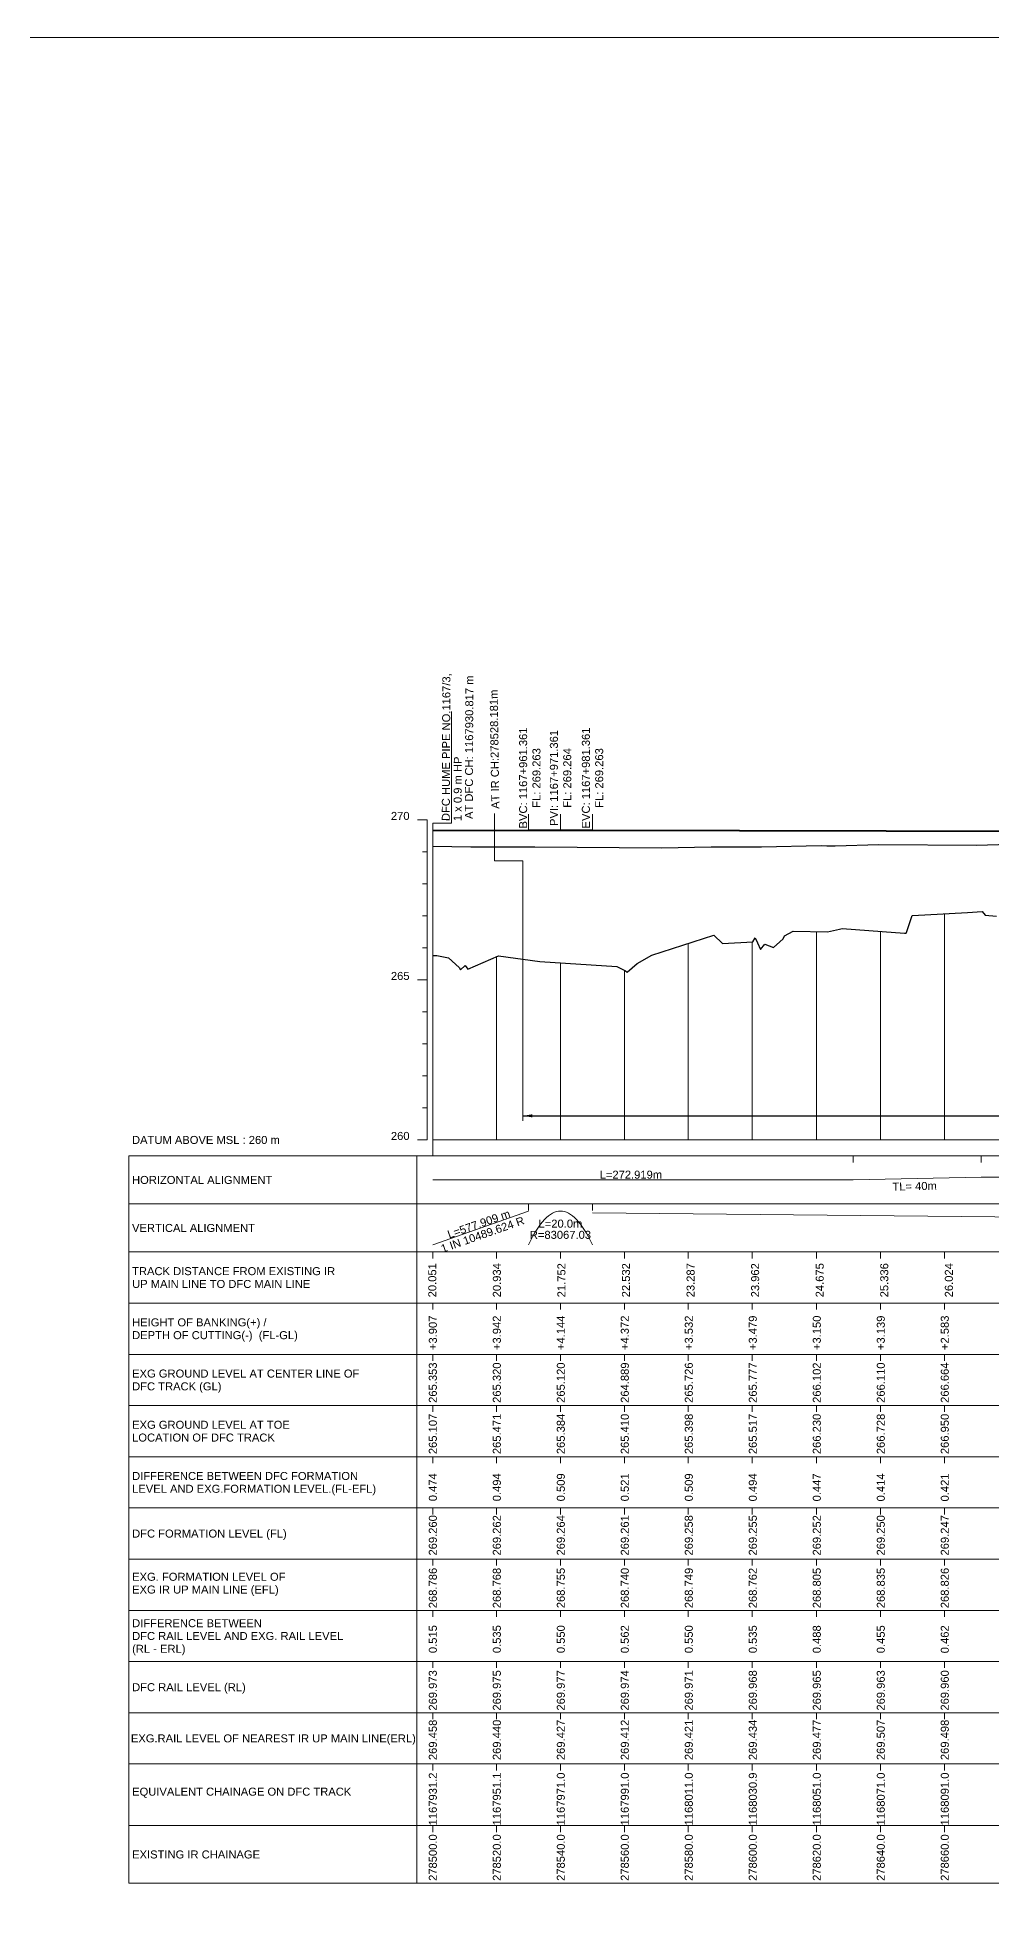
# Model space of a CAD drawing. Header units: feet. Extents: x -298 to 9968, y -12569 to -11656.
# Drawn here: x 876 to 1175, y -12241 to -11656 of the extents above; entities that cross this region are included whole.
import ezdxf
from ezdxf.enums import TextEntityAlignment as Align

# ---------------------------------------------------------------- set-up
doc = ezdxf.new("R2010")
doc.units = ezdxf.units.FT
doc.header["$MEASUREMENT"] = 0
doc.layers.get('0').update_dxf_attribs({"lineweight": 0})
for name, color, linetype, lineweight in [('C-PROF-LABL-DG', 1, 'Continuous', 25), ('LS BVC-PVI-EVC TEXT', 10, 'Continuous', 0), ('LS CUT FILL', 10, 'Continuous', 0), ('LS DATUM', 7, 'Continuous', 0), ('LS DATUM X', 7, 'Continuous', 0), ('LS DATUM Y', 7, 'Continuous', 0), ('LS DIFF. EXG.RL & PRO. RL', 10, 'Continuous', 0), ('LS DIFF. PFL & EFL', 10, 'Continuous', 0), ('LS EXG GL', 7, 'Continuous', 0), ('LS EXG GL AT PRO TOE', 7, 'Continuous', 0), ('LS EXG IR CH', 7, 'Continuous', 0), ('LS EXG RL', 7, 'Continuous', 0), ('LS EXG. FL', 7, 'Continuous', 0), ('LS EXG. GL', 7, 'Continuous', 0), ('LS EXG. GL AT PRO. TOE', 7, 'Continuous', 0), ('LS EXG. IR CH', 7, 'Continuous', 0), ('LS EXG. RL', 7, 'Continuous', 0), ('LS FRAME', 7, 'Continuous', 0), ('LS PRL-ERL', 10, 'Continuous', 0), ('LS PRO DFCC CHAINAGE', 10, 'Continuous', 0), ('LS PRO RAIL LEVEL', 10, 'Continuous', 0), ('LS PRO. CUT & FILL', 10, 'Continuous', 0), ('LS PRO. DFCC CH', 10, 'Continuous', 0), ('LS PRO. FL', 10, 'Continuous', 0), ('LS PRO. RL', 10, 'Continuous', 0), ('LS PROFILE EXG FL', 7, 'Continuous', 25), ('LS PROFILE EXG GL', 7, 'Continuous', 30), ('LS TICKS', 7, 'Continuous', 0), ('LS TRACK CENTER', 10, 'Continuous', 0), ("LS TRACK CENTER's", 10, 'Continuous', 0), ('Profile', 7, 'Continuous', 0), ('Profile Grid', 7, 'Continuous', 0)]:
    doc.layers.add(name, color=color, linetype=linetype, lineweight=lineweight)
for name, color, linetype in [('LS HORIZONTAL ALIGNMENT', 10, 'Continuous'), ("LS LC'S", 7, 'Continuous'), ('LS VERTICAL ALIGNMENT', 10, 'Continuous'), ('STATION YARD LIMIT IN LS', 7, 'Continuous')]:
    doc.layers.add(name, color=color, linetype=linetype)
doc.styles.add('Arial', font='arial.ttf')
doc.styles.get("Standard").update_dxf_attribs({"font": 'arial.ttf'})
doc.styles.add('Style-Arial', font='arial.ttf')
doc.styles.add('StyleArial', font='arial.ttf')
doc.dimstyles.get("Standard").update_dxf_attribs({"dimtxt": 0.18, "dimasz": 0.18, "dimexe": 0.18, "dimexo": 0.0625, "dimgap": 0.09, "dimtad": 0, "dimtih": 1, "dimtoh": 1, "dimdec": 4, "dimzin": 0, "dimdsep": 46, "dimtxsty": 'Standard', "dimcen": 0.09, "dimadec": 0, "dimazin": 0, "dimtfac": 1, "dimtdec": 4, "dimtofl": 0, "dimtmove": 0, "dimatfit": 3, "dimfxl": 1, "dimtolj": 1, "dimtzin": 0, "dimarcsym": 0})

msp = doc.modelspace()

# ---------------------------------------------------------------- linework, layer by layer
msp.add_line((1000, -11900.97), (1000, -12005))
msp.add_lwpolyline([(-297.68, -11655.51), (9968.22, -11655.51), (9968.22, -12568.93), (-297.68, -12568.93)], close=True)
for points in [[(1000, -11900.97), (1005.86, -11900.97), (1005.86, -11866.14)], [(905, -12005), (995, -12005)]]:
    msp.add_lwpolyline(points)
at = {"layer": 'LS BVC-PVI-EVC TEXT'}
for p, q in [((1029.86, -11903.24), (1029.86, -11898.24)), ((1039.86, -11903.21), (1039.86, -11898.21)), ((1049.86, -11903.18), (1049.86, -11898.18))]:
    msp.add_line(p, q, dxfattribs=at)
at = {"layer": 'LS DATUM X', "color": 7, "linetype": 'Continuous', "lineweight": 0}
msp.add_line((1000, -12000), (1500.32, -12000), dxfattribs=at)
at = {"layer": 'LS DATUM Y', "color": 7, "linetype": 'Continuous', "lineweight": 0}
for p, q in [((995.21, -11900), (998.21, -11900)), ((995.21, -11900), (998.21, -11900)), ((998.21, -12000), (998.21, -11900)), ((996.71, -11910), (998.21, -11910)), ((996.71, -11920), (998.21, -11920)), ((996.71, -11930), (998.21, -11930)), ((996.71, -11940), (998.21, -11940)), ((995.21, -11950), (998.21, -11950)), ((996.71, -11960), (998.21, -11960)), ((996.71, -11970), (998.21, -11970)), ((996.71, -11980), (998.21, -11980)), ((996.71, -11990), (998.21, -11990)), ((995.21, -12000), (998.21, -12000))]:
    msp.add_line(p, q, dxfattribs=at)
at = {"layer": 'LS FRAME'}
for points in [[(995, -12232.27), (905, -12232.27), (905, -12005)], [(995, -12020), (905, -12020)], [(995, -12035), (905, -12035)], [(995, -12051), (905, -12051)], [(905, -12051), (995, -12051)], [(995, -12067), (905, -12067)], [(905, -12067), (995, -12067)], [(995, -12083), (905, -12083)], [(905, -12083), (995, -12083)], [(995, -12099), (905, -12099)], [(995, -12115), (905, -12115)], [(905, -12115), (995, -12115)], [(995, -12131), (905, -12131)], [(905, -12131), (995, -12131)], [(995, -12147), (905, -12147)], [(905, -12147), (995, -12147)], [(995, -12163), (905, -12163)], [(905, -12163), (995, -12163)], [(995, -12179), (905, -12179)], [(995, -12195), (905, -12195)], [(995, -12214.27), (905, -12214.27)]]:
    msp.add_lwpolyline(points, dxfattribs=at)
at = {"layer": 'LS FRAME', "color": 7, "linetype": 'Continuous', "lineweight": 0, "flags": 128}
for points in [[(995, -12020), (1505.32, -12020), (1505.32, -12005), (995, -12005), (995, -12020)], [(995, -12035), (1505.32, -12035), (1505.32, -12020), (995, -12020), (995, -12035)], [(995, -12051), (1505.32, -12051), (1505.32, -12035), (995, -12035), (995, -12051)], [(995, -12067), (1505.32, -12067), (1505.32, -12051), (995, -12051), (995, -12067)], [(995, -12083), (1505.32, -12083), (1505.32, -12067), (995, -12067), (995, -12083)], [(995, -12099), (1505.32, -12099), (1505.32, -12083), (995, -12083), (995, -12099)], [(995, -12115), (1505.32, -12115), (1505.32, -12099), (995, -12099), (995, -12115)], [(995, -12131), (1505.32, -12131), (1505.32, -12115), (995, -12115), (995, -12131)], [(995, -12147), (1505.32, -12147), (1505.32, -12131), (995, -12131), (995, -12147)], [(995, -12163), (1505.32, -12163), (1505.32, -12147), (995, -12147), (995, -12163)], [(995, -12179), (1505.32, -12179), (1505.32, -12163), (995, -12163), (995, -12179)], [(995, -12195), (1505.32, -12195), (1505.32, -12179), (995, -12179), (995, -12195)], [(995, -12214.27), (1505.32, -12214.27), (1505.32, -12195), (995, -12195), (995, -12213)], [(995, -12232.27), (1505.32, -12232.27), (1505.32, -12214.27), (995, -12214.27), (995, -12232.27)]]:
    msp.add_lwpolyline(points, close=True, dxfattribs=at)
at = {"layer": 'LS FRAME', "color": 7, "linetype": 'Continuous', "lineweight": 0}
msp.add_3dface([(995, -12099), (915, -12099), (915, -12099)], dxfattribs=at)
at = {"layer": 'LS HORIZONTAL ALIGNMENT', "color": 1, "lineweight": 0, "flags": 128}
msp.add_lwpolyline([(1000, -12012.5), (1131.37, -12012.5), (1131.37, -12012.5), (1171.37, -12011.6), (1171.37, -12011.6), (1352.03, -12011.6), (1352.03, -12011.6), (1392.03, -12012.5), (1392.03, -12012.5), (1500.32, -12012.5)], dxfattribs=at)
at = {"layer": 'LS PROFILE EXG FL'}
msp.add_lwpolyline([(1000, -11908.24), (1011.85, -11908.36), (1031.88, -11908.39), (1071.47, -11908.72), (1086.94, -11908.39), (1102.67, -11908.43), (1121.35, -11907.98), (1123.14, -11908.09), (1125.74, -11908.07), (1139.34, -11907.72), (1169.87, -11907.88), (1214.37, -11906.53), (1255.05, -11905.54), (1297.95, -11904.6), (1337.49, -11904.31), (1381.97, -11903.79), (1413.3, -11903.1), (1458.69, -11902.84), (1500, -11902.94)], dxfattribs=at)
at = {"layer": 'LS PROFILE EXG GL', "flags": 128}
msp.add_lwpolyline([(1000, -11942.41), (1001.2, -11942.35), (1004.85, -11943.07), (1008.21, -11946.11), (1008.65, -11946.83), (1010.05, -11945.45), (1010.93, -11946.63), (1020.53, -11942.42), (1033.38, -11944.24), (1057.45, -11945.76), (1060.2, -11947.13), (1060.74, -11947.58), (1063.82, -11944.86), (1068.38, -11942.27), (1087.85, -11936.05), (1090.56, -11938.64), (1099.99, -11938.1), (1100.75, -11936.83), (1101.46, -11938.38), (1102.41, -11940.5), (1103.72, -11938.85), (1106.4, -11939.83), (1108.44, -11938.05), (1109.51, -11937.13), (1109.93, -11936.21), (1112.65, -11934.74), (1123.3, -11934.95), (1127.06, -11934.15), (1127.89, -11933.97), (1127.9, -11933.97), (1140.4, -11934.85), (1147.36, -11935.35), (1147.89, -11935.35), (1148.03, -11935.19), (1149.82, -11929.85), (1153.73, -11929.63), (1167.06, -11928.88), (1171.67, -11928.62), (1172.63, -11929.78), (1176.12, -11930.12)], dxfattribs=at)
at = {"layer": 'LS TICKS', "color": 7, "linetype": 'Continuous', "lineweight": 0, "flags": 128}
for points in [[(1131.37, -12007), (1131.37, -12005)], [(1171.37, -12007), (1171.37, -12005)], [(1029.86, -12022), (1029.86, -12020)], [(1049.86, -12022), (1049.86, -12020)], [(1000, -12037), (1000, -12035)], [(1019.92, -12037), (1019.92, -12035)], [(1039.86, -12037), (1039.86, -12035)], [(1059.88, -12037), (1059.88, -12035)], [(1079.83, -12037), (1079.83, -12035)], [(1099.75, -12037), (1099.75, -12035)], [(1119.85, -12037), (1119.85, -12035)], [(1139.85, -12037), (1139.85, -12035)], [(1159.86, -12037), (1159.86, -12035)], [(1000, -12053), (1000, -12051)], [(1019.92, -12053), (1019.92, -12051)], [(1039.86, -12053), (1039.86, -12051)], [(1059.88, -12053), (1059.88, -12051)], [(1079.83, -12053), (1079.83, -12051)], [(1099.75, -12053), (1099.75, -12051)], [(1119.85, -12053), (1119.85, -12051)], [(1139.85, -12053), (1139.85, -12051)], [(1159.86, -12053), (1159.86, -12051)], [(1000, -12069), (1000, -12067)], [(1019.92, -12069), (1019.92, -12067)], [(1039.86, -12069), (1039.86, -12067)], [(1059.88, -12069), (1059.88, -12067)], [(1079.83, -12069), (1079.83, -12067)], [(1099.75, -12069), (1099.75, -12067)], [(1119.85, -12069), (1119.85, -12067)], [(1139.85, -12069), (1139.85, -12067)], [(1159.86, -12069), (1159.86, -12067)], [(1000, -12085), (1000, -12083)], [(1019.92, -12085), (1019.92, -12083)], [(1039.86, -12085), (1039.86, -12083)], [(1059.88, -12085), (1059.88, -12083)], [(1079.83, -12085), (1079.83, -12083)], [(1099.75, -12085), (1099.75, -12083)], [(1119.85, -12085), (1119.85, -12083)], [(1139.85, -12085), (1139.85, -12083)], [(1159.86, -12085), (1159.86, -12083)], [(1000, -12101), (1000, -12099)], [(1019.92, -12101), (1019.92, -12099)], [(1039.86, -12101), (1039.86, -12099)], [(1059.88, -12101), (1059.88, -12099)], [(1079.83, -12101), (1079.83, -12099)], [(1099.75, -12101), (1099.75, -12099)], [(1119.85, -12101), (1119.85, -12099)], [(1139.85, -12101), (1139.85, -12099)], [(1159.86, -12101), (1159.86, -12099)], [(1000, -12117), (1000, -12115)], [(1019.92, -12117), (1019.92, -12115)], [(1039.86, -12117), (1039.86, -12115)], [(1059.88, -12117), (1059.88, -12115)], [(1079.83, -12117), (1079.83, -12115)], [(1099.75, -12117), (1099.75, -12115)], [(1119.85, -12117), (1119.85, -12115)], [(1139.85, -12117), (1139.85, -12115)], [(1159.86, -12117), (1159.86, -12115)], [(1000, -12133), (1000, -12131)], [(1019.92, -12133), (1019.92, -12131)], [(1039.86, -12133), (1039.86, -12131)], [(1059.88, -12133), (1059.88, -12131)], [(1079.83, -12133), (1079.83, -12131)], [(1099.75, -12133), (1099.75, -12131)], [(1119.85, -12133), (1119.85, -12131)], [(1139.85, -12133), (1139.85, -12131)], [(1159.86, -12133), (1159.86, -12131)], [(1000, -12149), (1000, -12147)], [(1019.92, -12149), (1019.92, -12147)], [(1039.86, -12149), (1039.86, -12147)], [(1059.88, -12149), (1059.88, -12147)], [(1079.83, -12149), (1079.83, -12147)], [(1099.75, -12149), (1099.75, -12147)], [(1119.85, -12149), (1119.85, -12147)], [(1139.85, -12149), (1139.85, -12147)], [(1159.86, -12149), (1159.86, -12147)], [(1000, -12165), (1000, -12163)], [(1019.92, -12165), (1019.92, -12163)], [(1039.86, -12165), (1039.86, -12163)], [(1059.88, -12165), (1059.88, -12163)], [(1079.83, -12165), (1079.83, -12163)], [(1099.75, -12165), (1099.75, -12163)], [(1119.85, -12165), (1119.85, -12163)], [(1139.85, -12165), (1139.85, -12163)], [(1159.86, -12165), (1159.86, -12163)], [(1000, -12181), (1000, -12179)], [(1019.92, -12181), (1019.92, -12179)], [(1039.86, -12181), (1039.86, -12179)], [(1059.88, -12181), (1059.88, -12179)], [(1079.83, -12181), (1079.83, -12179)], [(1099.75, -12181), (1099.75, -12179)], [(1119.85, -12181), (1119.85, -12179)], [(1139.85, -12181), (1139.85, -12179)], [(1159.86, -12181), (1159.86, -12179)], [(1000, -12197), (1000, -12195)], [(1019.92, -12197), (1019.92, -12195)], [(1039.86, -12197), (1039.86, -12195)], [(1059.88, -12197), (1059.88, -12195)], [(1079.83, -12197), (1079.83, -12195)], [(1099.75, -12197), (1099.75, -12195)], [(1119.85, -12197), (1119.85, -12195)], [(1139.85, -12197), (1139.85, -12195)], [(1159.86, -12197), (1159.86, -12195)], [(1000, -12216.27), (1000, -12214.27)], [(1019.92, -12216.27), (1019.92, -12214.27)], [(1039.86, -12216.27), (1039.86, -12214.27)], [(1059.88, -12216.27), (1059.88, -12214.27)], [(1079.83, -12216.27), (1079.83, -12214.27)], [(1099.75, -12216.27), (1099.75, -12214.27)], [(1119.85, -12216.27), (1119.85, -12214.27)], [(1139.85, -12216.27), (1139.85, -12214.27)], [(1159.86, -12216.27), (1159.86, -12214.27)]]:
    msp.add_lwpolyline(points, dxfattribs=at)
at = {"layer": 'LS VERTICAL ALIGNMENT', "color": 1, "linetype": 'Continuous', "lineweight": 0, "flags": 128}
for points in [[(1000, -12032.75), (1029.86, -12022.25)], [(1029.86, -12032.75), (1030.49, -12031.48), (1031.11, -12030.29), (1031.74, -12029.18), (1032.36, -12028.16), (1032.99, -12027.21), (1033.61, -12026.35), (1034.24, -12025.57), (1034.86, -12024.88), (1035.49, -12024.26), (1036.11, -12023.73), (1036.74, -12023.28), (1037.36, -12022.91), (1037.99, -12022.62), (1038.61, -12022.41), (1039.24, -12022.29), (1040.49, -12022.29), (1041.11, -12022.41), (1041.74, -12022.62), (1042.36, -12022.91), (1042.99, -12023.28), (1043.61, -12023.73), (1044.24, -12024.26), (1044.86, -12024.88), (1045.49, -12025.57), (1046.11, -12026.35), (1046.74, -12027.21), (1047.36, -12028.16), (1047.99, -12029.18), (1048.61, -12030.29), (1049.24, -12031.48), (1049.86, -12032.75)], [(1049.84, -12022.81), (1500.32, -12027.24)]]:
    msp.add_lwpolyline(points, dxfattribs=at)
at = {"layer": 'Profile', "color": 1, "lineweight": 40}
msp.add_line((1049.86, -11903.18), (1500.32, -11904.14), dxfattribs=at)
at = {"layer": 'Profile', "color": 1, "lineweight": 40, "flags": 128}
msp.add_lwpolyline([(1000, -11903.34), (1029.86, -11903.24), (1030.29, -11903.24), (1030.71, -11903.24), (1031.14, -11903.24), (1031.57, -11903.24), (1031.99, -11903.23), (1032.42, -11903.23), (1032.84, -11903.23), (1033.27, -11903.23), (1033.69, -11903.23), (1034.12, -11903.23), (1034.54, -11903.23), (1034.97, -11903.22), (1035.4, -11903.22), (1035.82, -11903.22), (1036.25, -11903.22), (1036.67, -11903.22), (1037.1, -11903.22), (1037.52, -11903.22), (1037.95, -11903.22), (1038.37, -11903.21), (1038.8, -11903.21), (1039.23, -11903.21), (1039.65, -11903.21), (1040.08, -11903.21), (1040.5, -11903.21), (1040.93, -11903.21), (1041.35, -11903.21), (1041.78, -11903.2), (1042.2, -11903.2), (1042.63, -11903.2), (1043.05, -11903.2), (1043.48, -11903.2), (1043.91, -11903.2), (1044.33, -11903.2), (1044.76, -11903.2), (1045.18, -11903.19), (1045.61, -11903.19), (1046.03, -11903.19), (1046.46, -11903.19), (1046.88, -11903.19), (1047.31, -11903.19), (1047.74, -11903.19), (1048.16, -11903.19), (1048.59, -11903.19), (1049.01, -11903.18), (1049.44, -11903.18), (1049.86, -11903.18)], dxfattribs=at)
at = {"layer": 'Profile Grid', "flags": 128}
for points in [[(1159.86, -12000), (1159.86, -11929.29)], [(1079.83, -12000), (1079.83, -11938.61)], [(1099.75, -12000), (1099.75, -11938.12)], [(1119.85, -12000), (1119.85, -11934.88)], [(1139.85, -12000), (1139.85, -11934.81)], [(998.21, -12000), (998.21, -11942.41)], [(1019.92, -12000), (1019.92, -11942.69)], [(1039.86, -12000), (1039.86, -11944.65)], [(1059.88, -12000), (1059.88, -11946.97)]]:
    msp.add_lwpolyline(points, dxfattribs=at)
at = {"layer": 'STATION YARD LIMIT IN LS', "lineweight": 15}
msp.add_lwpolyline([(1028.1, -11994), (1028.1, -11912.76), (1019.28, -11912.76), (1019.28, -11898.03), (1019.28, -11898.03)], dxfattribs=at)

# ---------------------------------------------------------------- texts
at = {"color": 1, "style": 'Style-Arial'}
for s, p in [('269.260', (1001.23, -12129.86)), ('269.262', (1021.23, -12129.86)), ('269.264', (1041.23, -12129.86)), ('269.261', (1061.23, -12129.86)), ('269.258', (1081.23, -12129.86)), ('269.255', (1101.23, -12129.86)), ('269.252', (1121.23, -12129.86)), ('269.250', (1141.23, -12129.86)), ('269.247', (1161.23, -12129.86))]:
    msp.add_text(s, height=2.5, rotation=90, dxfattribs=at).set_placement(p)
at = {"layer": 'C-PROF-LABL-DG', "color": 1, "linetype": 'Continuous', "lineweight": 25, "char_height": 2.5, "attachment_point": 5, "rotation": 90, "style": 'Arial'}
for s, insert in [('BVC: 1167+961.361\\PFL: 269.263', (1030.3, -11886.9)), ('PVI: 1167+971.361\\PFL: 269.264', (1039.92, -11886.89)), ('EVC: 1167+981.361\\PFL: 269.263', (1049.91, -11886.9))]:
    msp.add_mtext(s, dxfattribs=dict(at, insert=insert))
at = {"layer": 'LS CUT FILL'}
for s, p in [('+3.907', (1001.23, -12065.66)), ('+3.942', (1021.23, -12065.66)), ('+4.144', (1041.23, -12065.66)), ('+4.372', (1061.23, -12065.66)), ('+3.532', (1081.23, -12065.66)), ('+3.479', (1101.23, -12065.66)), ('+3.150', (1121.23, -12065.66)), ('+3.139', (1141.23, -12065.66)), ('+2.583', (1161.23, -12065.66))]:
    msp.add_text(s, height=2.5, rotation=90, dxfattribs=at).set_placement(p)
at = {"layer": 'LS DATUM', "color": 7, "style": 'Style-Arial'}
msp.add_text('DATUM ABOVE MSL : 260 m', height=2.5, rotation=0.00003, dxfattribs=at).set_placement((905.97, -12000), align=Align.MIDDLE_LEFT)
at = {"layer": 'LS DATUM Y', "color": 7, "lineweight": 0, "style": 'Style-Arial'}
for s, p in [('270', (992.71, -11900)), ('270', (992.71, -11900)), ('265', (992.71, -11950)), ('260', (992.71, -12000))]:
    msp.add_text(s, height=2.5, dxfattribs=at).set_placement(p, align=Align.RIGHT)
at = {"layer": 'LS DIFF. EXG.RL & PRO. RL', "color": 10, "style": 'Style-Arial'}
for s, p in [('DIFFERENCE BETWEEN ', (906, -12151)), ('DFC RAIL LEVEL AND EXG. RAIL LEVEL ', (906, -12155)), ('(RL - ERL)', (906, -12159))]:
    msp.add_text(s, height=2.5, rotation=0.00003, dxfattribs=at).set_placement(p, align=Align.MIDDLE_LEFT)
at = {"layer": 'LS DIFF. PFL & EFL', "color": 10, "style": 'Style-Arial'}
for s, p in [('DIFFERENCE BETWEEN DFC FORMATION ', (906, -12105)), ('LEVEL AND EXG.FORMATION LEVEL.(FL-EFL)', (906, -12109))]:
    msp.add_text(s, height=2.5, rotation=0.00003, dxfattribs=at).set_placement(p, align=Align.MIDDLE_LEFT)
at = {"layer": 'LS EXG GL', "style": 'Style-Arial'}
for s, p in [('265.353', (1001.23, -12082.16)), ('265.320', (1021.23, -12082.16)), ('265.120', (1041.23, -12082.16)), ('264.889', (1061.23, -12082.16)), ('265.726', (1081.23, -12082.16)), ('265.777', (1101.23, -12082.16)), ('266.102', (1121.23, -12082.16)), ('266.110', (1141.23, -12082.16)), ('266.664', (1161.23, -12082.16))]:
    msp.add_text(s, height=2.5, rotation=90, dxfattribs=at).set_placement(p)
at = {"layer": 'LS EXG GL AT PRO TOE', "color": 7, "style": 'Style-Arial'}
for s, p in [('EXG GROUND LEVEL AT TOE', (906, -12089)), ('LOCATION OF DFC TRACK', (906, -12093))]:
    msp.add_text(s, height=2.5, rotation=0.00003, dxfattribs=at).set_placement(p, align=Align.MIDDLE_LEFT)
at = {"layer": 'LS EXG IR CH', "lineweight": 0, "style": 'Style-Arial'}
for s, p in [('278500.0', (999.98, -12216.97)), ('278520.0', (1019.98, -12216.97)), ('278540.0', (1039.98, -12216.97)), ('278560.0', (1059.98, -12216.97)), ('278580.0', (1079.98, -12216.97)), ('278600.0', (1099.98, -12216.97)), ('278620.0', (1119.98, -12216.97)), ('278640.0', (1139.98, -12216.97)), ('278660.0', (1159.98, -12216.97))]:
    msp.add_text(s, height=2.5, rotation=90, dxfattribs=at).set_placement(p, align=Align.MIDDLE_RIGHT)
at = {"layer": 'LS EXG RL', "style": 'Style-Arial'}
for s, p in [('269.458', (1001.23, -12193.79)), ('269.440', (1021.23, -12193.79)), ('269.427', (1041.23, -12193.79)), ('269.412', (1061.23, -12193.79)), ('269.421', (1081.23, -12193.79)), ('269.434', (1101.23, -12193.79)), ('269.477', (1121.23, -12193.79)), ('269.507', (1141.23, -12193.79)), ('269.498', (1161.23, -12193.79))]:
    msp.add_text(s, height=2.5, rotation=90, dxfattribs=at).set_placement(p)
at = {"layer": 'LS EXG. FL', "style": 'Style-Arial'}
for s, p in [('EXG. FORMATION LEVEL OF', (906, -12136.5)), ('EXG IR UP MAIN LINE (EFL)', (906, -12140.5))]:
    msp.add_text(s, height=2.5, rotation=0.00003, dxfattribs=at).set_placement(p, align=Align.MIDDLE_LEFT)
for s, p in [('268.786', (1001.23, -12146.33)), ('268.768', (1021.23, -12146.33)), ('268.755', (1041.23, -12146.33)), ('268.740', (1061.23, -12146.33)), ('268.749', (1081.23, -12146.33)), ('268.762', (1101.23, -12146.33)), ('268.805', (1121.23, -12146.33)), ('268.835', (1141.23, -12146.33)), ('268.826', (1161.23, -12146.33))]:
    msp.add_text(s, height=2.5, rotation=90, dxfattribs=at).set_placement(p)
at = {"layer": 'LS EXG. GL', "color": 7, "style": 'Style-Arial'}
for s, p in [('EXG GROUND LEVEL AT CENTER LINE OF ', (906, -12073)), ('DFC TRACK (GL)', (906, -12077))]:
    msp.add_text(s, height=2.5, rotation=0.00003, dxfattribs=at).set_placement(p, align=Align.MIDDLE_LEFT)
at = {"layer": 'LS EXG. GL AT PRO. TOE', "style": 'Style-Arial'}
for s, p in [('265.107', (1001.23, -12098.18)), ('265.471', (1021.23, -12098.18)), ('265.384', (1041.23, -12098.18)), ('265.410', (1061.23, -12098.18)), ('265.398', (1081.23, -12098.18)), ('265.517', (1101.23, -12098.18)), ('266.230', (1121.23, -12098.18)), ('266.728', (1141.23, -12098.18)), ('266.950', (1161.23, -12098.18))]:
    msp.add_text(s, height=2.5, rotation=90, dxfattribs=at).set_placement(p)
at = {"layer": 'LS EXG. IR CH', "style": 'Style-Arial'}
msp.add_text('EXISTING IR CHAINAGE', height=2.5, rotation=0.00003, dxfattribs=at).set_placement((906, -12223.27), align=Align.MIDDLE_LEFT)
at = {"layer": 'LS EXG. RL', "style": 'Style-Arial'}
msp.add_text('EXG.RAIL LEVEL OF NEAREST IR UP MAIN LINE(ERL)', height=2.5, rotation=0.00003, dxfattribs=at).set_placement((905.61, -12187), align=Align.MIDDLE_LEFT)
at = {"layer": 'LS HORIZONTAL ALIGNMENT', "style": 'Style-Arial'}
msp.add_text('HORIZONTAL ALIGNMENT', height=2.5, rotation=0.00003, dxfattribs=at).set_placement((905.97, -12012.5), align=Align.MIDDLE_LEFT)
at = {"layer": 'LS HORIZONTAL ALIGNMENT', "color": 1, "lineweight": 0, "insert": (1061.88, -12010.87), "char_height": 2.5, "attachment_point": 5, "line_spacing_factor": 0.6, "style": 'Style-Arial'}
msp.add_mtext('L=272.919m', dxfattribs=at)
at = {"layer": 'LS HORIZONTAL ALIGNMENT', "color": 1, "lineweight": 0, "insert": (1150.56, -12014.47), "char_height": 2.5, "attachment_point": 5, "rotation": 1.28894, "line_spacing_factor": 0.6, "style": 'Style-Arial'}
msp.add_mtext('TL= 40m', dxfattribs=at)
at = {"layer": "LS LC'S", "color": 10}
for s, p in [('DFC HUME PIPE NO.1167/3,', (1005.28, -11900.37)), ('AT DFC CH: 1167930.817 m', (1012.48, -11899.72)), ('1 x 0.9 m HP', (1008.97, -11900.38))]:
    msp.add_text(s, height=2.5, rotation=89.76741, dxfattribs=at).set_placement(p)
at = {"layer": 'LS PRL-ERL', "style": 'Style-Arial'}
for s, p in [('0.474', (1001.23, -12112.9)), ('0.494', (1021.23, -12112.91)), ('0.509', (1041.23, -12112.92)), ('0.521', (1061.23, -12112.92)), ('0.509', (1081.23, -12112.93)), ('0.494', (1101.23, -12112.94)), ('0.447', (1121.23, -12112.94)), ('0.414', (1141.23, -12112.95)), ('0.421', (1161.23, -12112.96)), ('0.515', (1001.23, -12160.36)), ('0.535', (1021.23, -12160.36)), ('0.550', (1041.23, -12160.37)), ('0.562', (1061.23, -12160.38)), ('0.550', (1081.23, -12160.38)), ('0.535', (1101.23, -12160.39)), ('0.488', (1121.23, -12160.4)), ('0.455', (1141.23, -12160.4)), ('0.462', (1161.23, -12160.41))]:
    msp.add_text(s, height=2.5, rotation=90, dxfattribs=at).set_placement(p)
at = {"layer": 'LS PRO DFCC CHAINAGE', "style": 'Style-Arial'}
for s, p in [('1167931.2', (1001.23, -12214.18)), ('1167951.1', (1021.23, -12214.18)), ('1167971.0', (1041.23, -12214.18)), ('1167991.0', (1061.23, -12214.18)), ('1168011.0', (1081.23, -12214.18)), ('1168030.9', (1101.23, -12214.18)), ('1168051.0', (1121.23, -12214.18)), ('1168071.0', (1141.23, -12214.18)), ('1168091.0', (1161.23, -12214.18))]:
    msp.add_text(s, height=2.5, rotation=90, dxfattribs=at).set_placement(p)
at = {"layer": 'LS PRO RAIL LEVEL', "style": 'Style-Arial'}
for s, p in [('269.973', (1001.23, -12178.32)), ('269.975', (1021.23, -12178.32)), ('269.977', (1041.23, -12178.32)), ('269.974', (1061.23, -12178.32)), ('269.971', (1081.23, -12178.32)), ('269.968', (1101.23, -12178.32)), ('269.965', (1121.23, -12178.32)), ('269.963', (1141.23, -12178.32)), ('269.960', (1161.23, -12178.32))]:
    msp.add_text(s, height=2.5, rotation=90, dxfattribs=at).set_placement(p)
at = {"layer": 'LS PRO. CUT & FILL', "color": 10, "style": 'Style-Arial'}
for s, p in [('HEIGHT OF BANKING(+) /', (906, -12057)), ('DEPTH OF CUTTING(-)  (FL-GL)', (906, -12061))]:
    msp.add_text(s, height=2.5, rotation=0.00003, dxfattribs=at).set_placement(p, align=Align.MIDDLE_LEFT)
at = {"layer": 'LS PRO. DFCC CH', "color": 10, "style": 'Style-Arial'}
msp.add_text('EQUIVALENT CHAINAGE ON DFC TRACK', height=2.5, rotation=0.00003, dxfattribs=at).set_placement((906, -12203.65), align=Align.MIDDLE_LEFT)
at = {"layer": 'LS PRO. FL', "color": 10, "style": 'Style-Arial'}
msp.add_text('DFC FORMATION LEVEL (FL) ', height=2.5, rotation=0.00003, dxfattribs=at).set_placement((906, -12123), align=Align.MIDDLE_LEFT)
at = {"layer": 'LS PRO. RL', "color": 10, "style": 'Style-Arial'}
msp.add_text('DFC RAIL LEVEL (RL)', height=2.5, rotation=0.00003, dxfattribs=at).set_placement((906, -12171), align=Align.MIDDLE_LEFT)
at = {"layer": 'LS TRACK CENTER'}
for s, p in [('20.051', (1001.06, -12049.18)), ('20.934', (1021.24, -12049.18)), ('21.752', (1041.42, -12049.18)), ('22.532', (1061.6, -12049.18)), ('23.287', (1081.78, -12049.18)), ('23.962', (1101.96, -12049.18)), ('24.675', (1122.14, -12049.18)), ('25.336', (1142.32, -12049.18)), ('26.024', (1162.5, -12049.18))]:
    msp.add_text(s, height=2.5, rotation=90, dxfattribs=at).set_placement(p)
at = {"layer": "LS TRACK CENTER's", "color": 10, "style": 'Style-Arial'}
for s, p in [('TRACK DISTANCE FROM EXISTING IR ', (906, -12041)), ('UP MAIN LINE TO DFC MAIN LINE', (906, -12045))]:
    msp.add_text(s, height=2.5, rotation=0.00003, dxfattribs=at).set_placement(p, align=Align.MIDDLE_LEFT)
at = {"layer": 'LS VERTICAL ALIGNMENT', "style": 'Style-Arial'}
msp.add_text('VERTICAL ALIGNMENT', height=2.5, rotation=0.00003, dxfattribs=at).set_placement((905.97, -12027.5), align=Align.MIDDLE_LEFT)
at = {"layer": 'LS VERTICAL ALIGNMENT', "color": 1, "lineweight": 0, "insert": (1014.93, -12027.92), "char_height": 2.5, "attachment_point": 5, "rotation": 19.37173, "line_spacing_factor": 0.84, "style": 'Style-Arial'}
msp.add_mtext('L=577.909 m\\P1 IN 10489.624 R', dxfattribs=at)
at = {"layer": 'LS VERTICAL ALIGNMENT', "color": 1, "lineweight": 0, "insert": (1039.86, -12027.92), "char_height": 2.5, "attachment_point": 5, "line_spacing_factor": 0.84, "style": 'Style-Arial'}
msp.add_mtext('L=20.0m\\PR=83067.03', dxfattribs=at)
at = {"layer": 'STATION YARD LIMIT IN LS', "lineweight": 15, "style": 'StyleArial'}
msp.add_text('AT IR CH:278528.181m', height=2.5, rotation=90.85783, dxfattribs=at).set_placement((1020.79, -11896.53))

# ---------------------------------------------------------------- leaders
at = {"layer": 'STATION YARD LIMIT IN LS', "lineweight": 15}
msp.add_leader([(1028.1, -11992.47), (1252.19, -11992.47)], dimstyle='Standard', override={"dimasz": 3}, dxfattribs=at)

doc.saveas('drawing.dxf')
